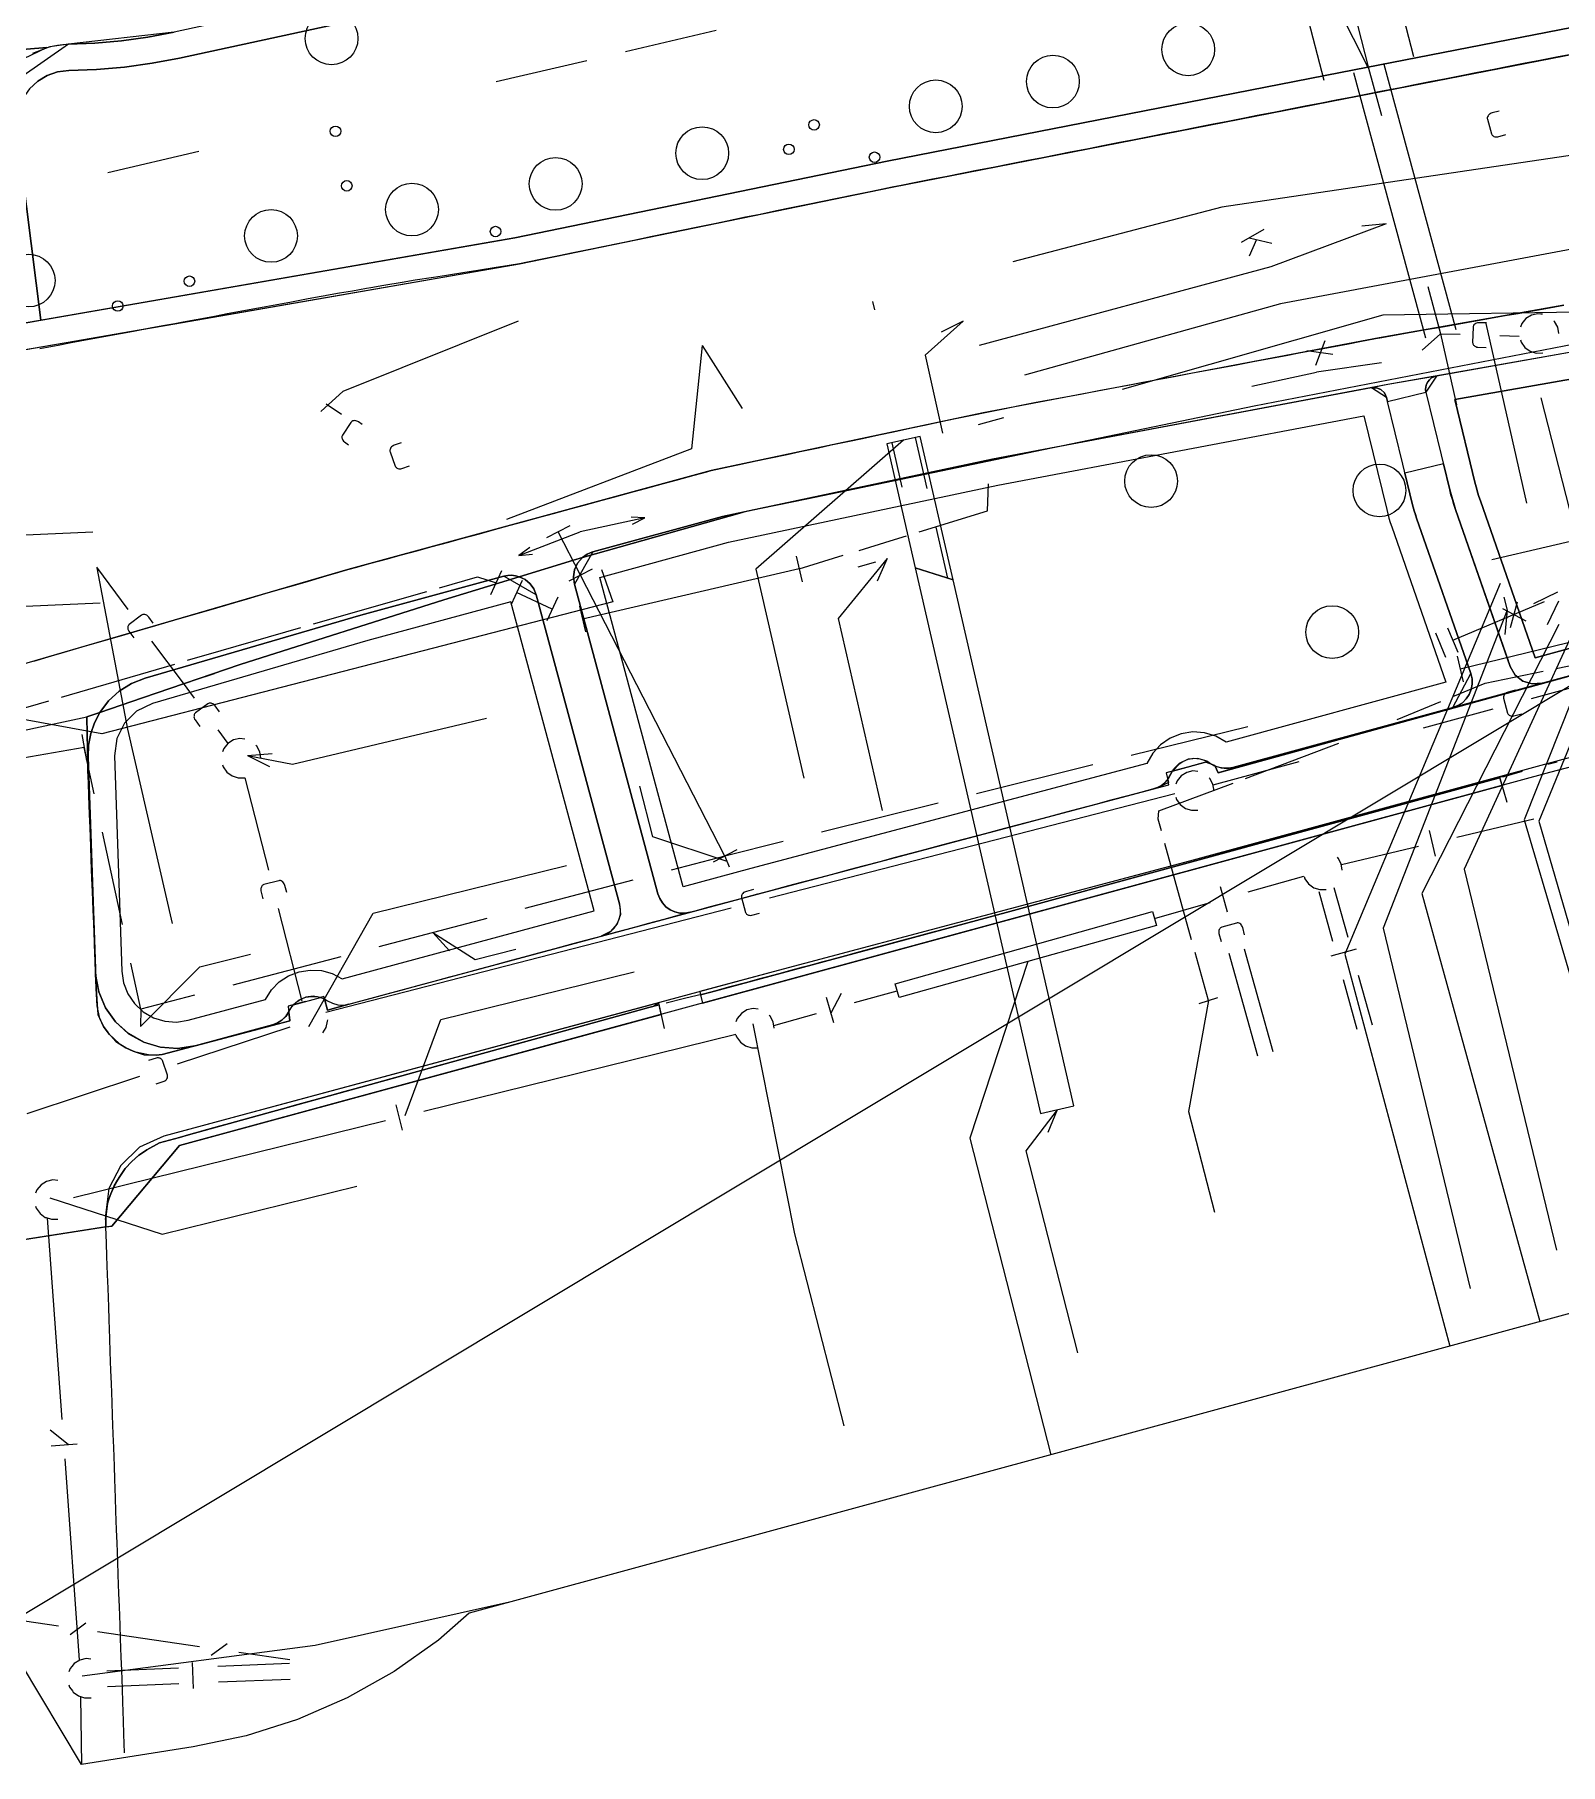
# Model space of a CAD drawing. Header units: metres. Extents: x 16996 to 17837, y 14166 to 14459.
# Drawn here: x 17025.9 to 17083.7, y 14166.3 to 14231.9 of the extents above; entities that cross this region are included whole.
import ezdxf

# ---------------------------------------------------------------- set-up
doc = ezdxf.new("R2010")
doc.units = ezdxf.units.M
for name, color, linetype in [('BOUNDARY', 7, 'Continuous'), ('BUILDING', 7, 'Continuous'), ('CURB', 7, 'Continuous'), ('ELECTR_CABLE', 7, 'Continuous'), ('ELECTR_CABLE_COMM', 7, 'Continuous'), ('GAS', 7, 'Continuous'), ('GRASS', 7, 'Continuous'), ('HEAT', 7, 'Continuous'), ('OVERHEAD_POWER_LINE', 7, 'Continuous'), ('ROAD', 7, 'Continuous'), ('SEWER', 7, 'Continuous'), ('SIDEWALK_PATH', 7, 'Continuous'), ('TREE', 3, 'Continuous'), ('WATER_PIPELINE', 7, 'Continuous')]:
    doc.layers.add(name, color=color, linetype=linetype)

# ---------------------------------------------------------------- blocks, each defined once
blk = doc.blocks.new('СПИРЕЯ_БУМАЛЬДА')
blk.add_circle((0, 0), 0.2)
blk = doc.blocks.new('СПИРЕЯ_ALBA')
blk.add_circle((0, 0), 0.2)
blk = doc.blocks.new('ЧУБУШНИК_ВЕНЕЧНЫЙ')
blk.add_circle((0, 0), 0.2)
blk = doc.blocks.new('ВЕЙНИК_КАРЛ_ФЕСТЕР')
blk.add_circle((0, 0), 0.2)
blk = doc.blocks.new('БРУННЕРА_МИСТЕР_МОРС')
blk.add_circle((0, 0), 0.2)
blk = doc.blocks.new('ХОСТА_BARBARA_ANN')
blk.add_circle((0, 0), 0.2)

msp = doc.modelspace()

# ---------------------------------------------------------------- linework, layer by layer
at = {"layer": 'BOUNDARY'}
msp.add_lwpolyline([(17086.324, 14204.689), (17083.326, 14203.909), (17081.136, 14203.311), (17031.358, 14189.757), (17028.798, 14186.705), (17022.402, 14185.707), (17019.92, 14204.018), (17015.895, 14230.746), (17015.969, 14235.048), (17018.642, 14235.703), (17022.27, 14237.547), (17025.714, 14237.547), (17035.068, 14242.944), (17034.741, 14254.456), (17039.442, 14254.604), (17076.395, 14256.033), (17076.099, 14262.906), (17079.399, 14263.049), (17088.794, 14263.416)], dxfattribs=at)
at = {"layer": 'BUILDING'}
msp.add_lwpolyline([(17096.633, 14186.742), (17091.486, 14185.367), (17091.358, 14185.333), (17088.478, 14184.584), (17086.404, 14184.018), (17042.348, 14172.022), (17041.181, 14171), (17039.508, 14169.814), (17037.722, 14168.807), (17035.843, 14167.987), (17033.889, 14167.364), (17031.882, 14166.945), (17027.65, 14166.284), (17024.552, 14171.442), (17104.968, 14219.742), (17117.324, 14199.169)], close=True, dxfattribs=at)
at = {"layer": 'CURB'}
for points in [[(17112.494, 14249.613), (17031.154, 14231.985), (17027.147, 14231.532), (17024.377, 14229.597)], [(17084.071, 14231.136), (17083.58, 14231.04), (17082.887, 14230.905), (17082.397, 14230.809), (17081.704, 14230.673), (17081.213, 14230.578), (17080.521, 14230.442), (17080.03, 14230.347), (17079.338, 14230.211), (17078.847, 14230.116), (17078.154, 14229.98), (17077.664, 14229.884), (17076.971, 14229.749), (17076.48, 14229.653), (17075.788, 14229.518), (17075.297, 14229.422), (17074.605, 14229.287), (17074.114, 14229.191), (17073.422, 14229.055), (17072.931, 14228.959), (17072.238, 14228.824), (17071.748, 14228.728), (17071.055, 14228.592), (17070.565, 14228.496), (17069.872, 14228.36), (17069.381, 14228.264), (17068.689, 14228.129), (17068.198, 14228.033), (17067.506, 14227.897), (17067.015, 14227.801), (17066.323, 14227.666), (17065.832, 14227.57), (17065.139, 14227.434), (17064.649, 14227.338), (17064.03, 14227.217), (17063.956, 14227.203), (17063.466, 14227.107), (17062.773, 14226.971), (17062.282, 14226.875), (17061.59, 14226.739), (17061.099, 14226.643), (17060.407, 14226.508), (17059.916, 14226.412), (17059.224, 14226.276), (17058.733, 14226.18), (17058.392, 14226.114), (17058.041, 14226.041), (17057.551, 14225.94), (17056.86, 14225.798), (17056.371, 14225.697), (17055.68, 14225.554), (17055.19, 14225.453), (17054.499, 14225.311), (17054.009, 14225.21), (17053.318, 14225.067), (17052.828, 14224.967), (17052.137, 14224.824), (17051.648, 14224.723), (17050.956, 14224.581), (17050.467, 14224.48), (17049.776, 14224.337), (17049.286, 14224.236), (17048.888, 14224.154), (17048.595, 14224.094), (17048.105, 14223.993), (17047.414, 14223.85), (17046.924, 14223.749), (17046.233, 14223.607), (17045.744, 14223.506), (17045.053, 14223.363), (17044.563, 14223.262), (17044.26, 14223.2), (17043.868, 14223.139), (17043.374, 14223.061), (17042.677, 14222.952), (17042.183, 14222.875), (17041.486, 14222.766), (17040.992, 14222.688), (17040.295, 14222.579), (17039.802, 14222.498), (17039.107, 14222.377), (17038.614, 14222.291), (17038.452, 14222.263), (17037.919, 14222.17), (17037.426, 14222.084), (17036.934, 14221.998), (17036.887, 14221.989), (17036.732, 14221.961), (17036.24, 14221.869), (17035.546, 14221.741), (17035.055, 14221.65), (17034.361, 14221.521), (17033.869, 14221.43), (17033.175, 14221.301), (17032.684, 14221.21), (17031.99, 14221.081), (17031.498, 14220.99), (17031.188, 14220.932), (17030.805, 14220.861), (17030.313, 14220.77), (17029.619, 14220.641), (17029.128, 14220.55), (17028.434, 14220.421), (17027.942, 14220.33), (17027.249, 14220.201), (17026.757, 14220.11), (17026.063, 14219.982)], [(17025.833, 14208.136), (17026.511, 14208.333), (17026.991, 14208.473), (17027.668, 14208.67), (17028.148, 14208.81), (17028.826, 14209.007), (17029.306, 14209.147), (17029.984, 14209.344), (17030.464, 14209.484), (17031.141, 14209.682), (17031.621, 14209.821), (17032.299, 14210.019), (17032.779, 14210.159), (17033.456, 14210.356), (17033.936, 14210.496), (17034.614, 14210.693), (17035.094, 14210.833), (17035.771, 14211.03), (17036.251, 14211.17), (17036.929, 14211.367), (17037.409, 14211.507), (17037.749, 14211.606), (17038.088, 14211.699), (17038.57, 14211.83), (17039.251, 14212.016), (17039.734, 14212.147), (17040.414, 14212.333), (17040.897, 14212.464), (17041.578, 14212.65), (17042.06, 14212.782), (17042.741, 14212.967), (17043.223, 14213.099), (17043.904, 14213.285), (17044.386, 14213.416), (17045.067, 14213.602), (17045.55, 14213.733), (17046.23, 14213.919), (17046.713, 14214.05), (17047.394, 14214.236), (17047.876, 14214.368), (17048.557, 14214.553), (17049.039, 14214.685), (17049.72, 14214.87), (17050.202, 14215.002), (17050.883, 14215.188), (17051.365, 14215.319), (17051.527, 14215.363), (17052.053, 14215.475), (17052.543, 14215.579), (17053.233, 14215.726), (17053.722, 14215.83), (17054.412, 14215.976), (17054.901, 14216.08), (17055.591, 14216.227), (17056.08, 14216.331), (17056.771, 14216.478), (17057.26, 14216.582), (17057.95, 14216.728), (17058.439, 14216.832), (17059.129, 14216.979), (17059.618, 14217.083), (17060.309, 14217.23), (17060.798, 14217.333), (17061.488, 14217.48), (17061.977, 14217.582), (17062.67, 14217.718), (17063.161, 14217.814), (17063.853, 14217.95), (17064.344, 14218.043), (17065.038, 14218.173), (17065.529, 14218.265), (17066.223, 14218.395), (17066.714, 14218.488), (17067.408, 14218.618), (17067.899, 14218.71), (17068.593, 14218.84), (17069.084, 14218.932), (17069.778, 14219.063), (17070.269, 14219.155), (17070.963, 14219.285), (17071.454, 14219.377), (17072.148, 14219.507), (17072.639, 14219.6), (17073.333, 14219.73), (17073.824, 14219.822), (17074.518, 14219.952), (17075.009, 14220.044), (17075.703, 14220.174), (17076.194, 14220.267), (17076.862, 14220.392), (17076.888, 14220.397), (17077.38, 14220.484), (17078.075, 14220.607), (17078.567, 14220.694), (17079.262, 14220.817), (17079.754, 14220.904), (17080.449, 14221.027), (17080.942, 14221.114), (17081.636, 14221.237), (17082.129, 14221.324), (17082.824, 14221.447), (17083.316, 14221.534), (17083.867, 14221.632)], [(17084.218, 14219.866), (17079.033, 14218.948), (17078.635, 14218.338)], [(17077.177, 14217.984), (17077.141, 14218.13), (17076.563, 14218.504), (17062.196, 14215.79), (17051.951, 14213.613), (17047.04, 14212.274), (17046.337, 14211.049)], [(17079.296, 14215.617), (17079.534, 14214.634), (17079.754, 14213.89), (17081.75, 14208.16)], [(17080.333, 14207.666), (17078.281, 14213.557), (17078.117, 14214.115), (17077.838, 14215.263)], [(17044.891, 14210.649), (17043.663, 14211.353)], [(17046.337, 14211.049), (17049.504, 14199.311)], [(17048.055, 14198.921), (17044.891, 14210.649)], [(17083.956, 14207.536), (17083.276, 14207.349), (17083.037, 14207.295), (17087.183, 14208.425)], [(17032.351, 14207.555), (17032.687, 14207.669)], [(17082.794, 14207.216), (17082.114, 14207.029), (17081.632, 14206.896), (17080.951, 14206.709), (17080.469, 14206.576), (17079.789, 14206.388), (17079.652, 14206.373), (17080.333, 14207.666)], [(17036.139, 14195.222), (17035.48, 14195.04), (17035.483, 14195.015), (17035.54, 14194.518), (17035.543, 14194.488), (17034.885, 14194.314), (17034.402, 14194.187), (17034.303, 14194.161), (17033.716, 14194.005), (17033.232, 14193.877), (17032.546, 14193.696), (17032.062, 14193.568), (17031.376, 14193.387), (17030.892, 14193.259), (17030.699, 14193.208), (17030.475, 14193.188), (17030.19, 14193.197), (17029.702, 14193.303), (17029.599, 14193.335), (17029.329, 14193.46), (17029.078, 14193.621), (17029.073, 14193.625), (17028.711, 14193.968), (17028.652, 14194.034), (17028.484, 14194.28), (17028.351, 14194.546), (17028.342, 14194.571), (17028.24, 14195.056), (17028.199, 14195.714), (17028.197, 14195.765), (17028.179, 14196.264), (17028.158, 14196.825), (17028.153, 14196.974), (17028.134, 14197.473), (17028.107, 14198.183), (17028.089, 14198.683), (17028.062, 14199.392), (17028.043, 14199.892), (17028.017, 14200.602), (17027.998, 14201.101), (17027.971, 14201.811), (17027.953, 14202.311), (17027.926, 14203.02), (17027.908, 14203.52), (17027.89, 14203.989), (17027.884, 14204.23), (17027.873, 14204.729), (17027.857, 14205.439), (17027.846, 14205.939), (17027.844, 14206.018), (17028.441, 14206.224), (17028.914, 14206.386), (17029.585, 14206.618), (17030.058, 14206.78), (17030.731, 14207.007), (17031.204, 14207.168), (17031.877, 14207.395)], [(17079.307, 14206.256), (17078.627, 14206.068)], [(17076.98, 14205.615), (17076.295, 14205.426), (17075.813, 14205.293), (17075.129, 14205.105), (17074.647, 14204.972), (17073.962, 14204.783), (17073.48, 14204.65), (17072.795, 14204.462), (17072.313, 14204.329), (17071.629, 14204.14), (17071.147, 14204.008), (17070.751, 14203.899), (17070.633, 14204.174), (17070.276, 14204.302), (17069.59, 14204.117), (17069.108, 14203.986), (17068.788, 14203.899), (17068.868, 14203.529), (17068.494, 14203.334), (17067.807, 14203.152), (17067.324, 14203.024), (17066.638, 14202.841), (17066.155, 14202.713), (17065.468, 14202.531), (17064.985, 14202.402), (17064.299, 14202.22), (17063.816, 14202.092), (17063.129, 14201.909), (17062.646, 14201.781), (17061.96, 14201.599), (17061.476, 14201.47), (17060.79, 14201.288), (17060.307, 14201.159), (17059.621, 14200.977), (17059.137, 14200.849), (17058.451, 14200.666), (17057.968, 14200.538), (17057.281, 14200.356), (17056.798, 14200.227), (17056.112, 14200.045), (17055.629, 14199.917), (17054.942, 14199.734), (17054.459, 14199.606), (17053.773, 14199.424), (17053.29, 14199.295), (17053.289, 14199.295), (17052.604, 14199.11), (17052.121, 14198.98), (17051.436, 14198.795), (17050.953, 14198.665), (17050.267, 14198.48), (17049.785, 14198.35), (17049.099, 14198.165), (17048.616, 14198.035), (17047.931, 14197.85), (17047.448, 14197.719), (17046.762, 14197.534), (17046.28, 14197.404), (17045.594, 14197.219), (17045.111, 14197.089), (17044.426, 14196.904), (17043.943, 14196.774), (17043.257, 14196.589), (17042.775, 14196.458), (17042.089, 14196.274), (17041.606, 14196.143), (17040.921, 14195.958), (17040.438, 14195.828), (17039.752, 14195.643), (17039.27, 14195.513), (17038.584, 14195.328), (17038.101, 14195.198), (17037.416, 14195.013)], [(17077.804, 14205.842), (17077.462, 14205.747)], [(17078.145, 14205.935), (17077.804, 14205.842)], [(17083.61, 14204.303), (17083.255, 14204.214)], [(17081.109, 14203.615), (17081.056, 14203.6), (17080.415, 14203.426), (17079.933, 14203.294), (17079.239, 14203.105), (17078.757, 14202.973), (17078.063, 14202.784), (17077.581, 14202.652), (17076.887, 14202.463), (17076.405, 14202.331), (17075.711, 14202.142), (17075.229, 14202.01), (17074.535, 14201.821), (17074.053, 14201.689), (17073.359, 14201.5), (17072.877, 14201.368), (17072.183, 14201.179), (17071.701, 14201.047), (17071.007, 14200.858), (17070.525, 14200.727), (17069.831, 14200.537), (17069.349, 14200.406), (17068.655, 14200.216), (17068.173, 14200.085), (17067.479, 14199.895), (17066.997, 14199.764), (17066.303, 14199.575), (17065.821, 14199.443), (17065.127, 14199.254), (17064.644, 14199.122), (17063.951, 14198.933), (17063.468, 14198.801), (17062.775, 14198.612), (17062.292, 14198.482), (17061.598, 14198.295), (17061.115, 14198.165), (17060.421, 14197.978), (17059.938, 14197.848), (17059.243, 14197.661), (17058.761, 14197.531), (17058.066, 14197.344), (17057.584, 14197.214), (17056.889, 14197.027), (17056.406, 14196.897), (17055.712, 14196.71), (17055.229, 14196.58), (17055.004, 14196.52), (17054.535, 14196.394), (17054.052, 14196.264), (17053.358, 14196.077), (17052.875, 14195.947), (17052.181, 14195.76), (17051.698, 14195.63), (17051.512, 14195.58), (17051.318, 14195.531), (17051.001, 14195.452), (17050.516, 14195.331), (17049.819, 14195.157)], [(17082.283, 14203.943), (17081.59, 14203.75), (17081.428, 14203.747), (17081.701, 14202.785)], [(17049.756, 14194.2), (17049.535, 14195.176), (17049.333, 14195.036), (17049.166, 14194.994), (17048.804, 14194.894), (17048.639, 14194.848), (17048.157, 14194.715), (17047.464, 14194.523), (17046.982, 14194.39), (17046.289, 14194.198), (17045.808, 14194.065), (17045.115, 14193.873), (17044.633, 14193.74), (17043.94, 14193.548), (17043.458, 14193.415), (17042.765, 14193.223), (17042.283, 14193.09), (17041.59, 14192.898), (17041.108, 14192.765), (17040.415, 14192.573), (17039.933, 14192.44), (17039.24, 14192.248), (17038.758, 14192.115), (17038.065, 14191.923), (17037.583, 14191.79), (17036.89, 14191.598), (17036.408, 14191.465), (17035.715, 14191.273), (17035.233, 14191.14), (17034.741, 14191.004), (17034.54, 14190.949), (17034.058, 14190.815), (17033.365, 14190.624), (17032.883, 14190.49), (17032.19, 14190.299)], [(17031.709, 14190.165), (17031.362, 14190.069)], [(17029.751, 14189.326), (17029.823, 14189.388), (17030.035, 14189.537)], [(17029.28, 14166.729), (17029.255, 14167.437), (17029.237, 14167.937), (17029.212, 14168.645), (17029.194, 14169.145), (17029.169, 14169.854), (17029.151, 14170.353), (17029.125, 14171.062), (17029.108, 14171.561), (17029.082, 14172.27), (17029.064, 14172.77), (17029.039, 14173.478), (17029.021, 14173.978), (17028.996, 14174.686), (17028.978, 14175.186), (17028.953, 14175.894), (17028.935, 14176.394), (17028.91, 14177.103), (17028.892, 14177.602), (17028.867, 14178.311), (17028.849, 14178.811), (17028.823, 14179.519), (17028.806, 14180.019), (17028.78, 14180.727), (17028.762, 14181.227), (17028.737, 14181.935), (17028.719, 14182.435), (17028.694, 14183.144), (17028.676, 14183.643), (17028.651, 14184.352), (17028.633, 14184.851), (17028.608, 14185.56), (17028.59, 14186.06), (17028.568, 14186.67), (17028.567, 14186.768), (17028.598, 14187.267), (17028.633, 14187.54), (17028.637, 14187.554), (17028.673, 14187.686), (17028.731, 14187.859), (17028.769, 14187.951), (17028.984, 14188.401), (17029.014, 14188.451), (17029.093, 14188.59), (17029.306, 14188.882), (17029.393, 14188.978)]]:
    msp.add_lwpolyline(points, dxfattribs=at)
at = {"layer": 'ELECTR_CABLE'}
for points in [[(17061.081, 14221.03), (17059.64, 14219.737), (17060.305, 14216.776)], [(17061.081, 14221.03), (17060.244, 14220.615)], [(17062.618, 14217.359), (17061.654, 14217.091)], [(17059.41, 14213.032), (17062.012, 14213.831), (17062.049, 14214.854)], [(17046.171, 14213.271), (17045.281, 14212.813)], [(17046.572, 14211.397), (17045.726, 14213.042)], [(17057.142, 14212.335), (17058.318, 14212.696), (17058.933, 14212.885)], [(17054.746, 14212.12), (17054.972, 14211.146)], [(17054.859, 14211.633), (17056.532, 14212.147)], [(17047.364, 14211.613), (17047.795, 14210.383), (17028.416, 14205.378), (17022.384, 14206.471)], [(17043.579, 14211.553), (17043.159, 14210.645)], [(17047.016, 14211.626), (17046.127, 14211.168)], [(17052.05, 14200.74), (17046.572, 14211.397)], [(17054.859, 14211.633), (17046.645, 14209.726)], [(17036.444, 14209.544), (17040.745, 14210.78)], [(17041.226, 14210.918), (17042.659, 14211.33), (17043.369, 14211.099)], [(17044.359, 14211.191), (17043.938, 14210.283)], [(17045.5, 14210.11), (17044.149, 14210.737)], [(17045.71, 14210.564), (17045.29, 14209.656)], [(17046.532, 14210.213), (17046.758, 14209.239)], [(17090.05, 14210.29), (17079.93, 14207.83)], [(17031.664, 14208.164), (17032.947, 14208.539), (17035.963, 14209.406)], [(17079.812, 14208.316), (17080.048, 14207.344)], [(17083.576, 14207.856), (17086.332, 14208.426), (17087.075, 14208.591)], [(17026.887, 14206.77), (17031.184, 14208.024)], [(17079.657, 14206.795), (17080.882, 14207.299), (17083.086, 14207.755)], [(17024.259, 14206.003), (17026.407, 14206.63)], [(17077.542, 14205.924), (17079.195, 14206.605)], [(17071.876, 14205.646), (17067.46, 14204.553)], [(17027.745, 14204.852), (17022.21, 14203.9)], [(17027.66, 14205.345), (17027.829, 14204.36)], [(17028.122, 14203.105), (17027.745, 14204.852)], [(17071.789, 14203.686), (17075.329, 14205.018)], [(17066.004, 14204.193), (17061.587, 14203.1)], [(17068.599, 14201.693), (17068.474, 14202.142), (17068.508, 14202.451), (17071.321, 14203.51)], [(17052.133, 14200.528), (17049.309, 14201.468), (17048.818, 14203.391)], [(17060.131, 14202.74), (17055.714, 14201.647)], [(17029.195, 14198.144), (17028.439, 14201.639)], [(17052.495, 14200.969), (17051.605, 14200.511)], [(17054.258, 14201.286), (17052.05, 14200.74)], [(17069.744, 14197.567), (17068.732, 14201.211)], [(17052.05, 14200.74), (17050.005, 14200.204)], [(17052.05, 14200.74), (17052.208, 14200.334)], [(17048.555, 14199.824), (17044.465, 14198.751)], [(17043.015, 14198.371), (17038.925, 14197.299)], [(17040.97, 14197.835), (17042.572, 14196.821), (17044.12, 14197.202)], [(17040.97, 14197.835), (17041.597, 14197.142)], [(17029.887, 14194.279), (17032.131, 14196.538), (17034.058, 14197.013)], [(17037.475, 14196.919), (17033.385, 14195.846)], [(17070.384, 14195.263), (17069.878, 14197.085)], [(17029.89, 14194.93), (17029.512, 14196.678)], [(17031.935, 14195.466), (17029.89, 14194.93)], [(17070.384, 14195.263), (17069.633, 14191.045), (17070.609, 14187.232)], [(17070.028, 14195.146), (17070.74, 14195.38)], [(17029.89, 14194.93), (17029.887, 14194.279)]]:
    msp.add_lwpolyline(points, dxfattribs=at)
at = {"layer": 'ELECTR_CABLE_COMM'}
for points in [[(17022.895, 14172.105), (17026.767, 14171.541)], [(17027.209, 14171.209), (17027.81, 14171.657)], [(17028.251, 14171.324), (17032.124, 14170.76)], [(17032.565, 14170.428), (17033.166, 14170.876)], [(17033.608, 14170.543), (17035.544, 14170.261)]]:
    msp.add_lwpolyline(points, dxfattribs=at)
at = {"layer": 'GAS'}
for points in [[(17084.617, 14227.391), (17070.893, 14225.354), (17062.962, 14223.281)], [(17084.374, 14223.796), (17073.114, 14221.681), (17063.404, 14218.986)], [(17085.23, 14221.38), (17076.997, 14221.252), (17067.113, 14218.437)], [(17086.387, 14212.252), (17082.353, 14202.115), (17087.593, 14184.37)], [(17082.73, 14210.325), (17083.63, 14210.761)], [(17079.658, 14208.924), (17083.125, 14210.397)], [(17081.538, 14210.129), (17082.421, 14209.658)], [(17082.09, 14210.365), (17081.823, 14209.402)], [(17083.658, 14210.412), (17083.231, 14209.508)], [(17083.672, 14209.526), (17078.478, 14199.314), (17082.959, 14183.079)], [(17079.854, 14208.464), (17079.463, 14209.384)], [(17086.154, 14209.962), (17082.92, 14202.058), (17085.142, 14194.41)], [(17079.394, 14208.268), (17079.003, 14209.189)]]:
    msp.add_lwpolyline(points, dxfattribs=at)
at = {"layer": 'GRASS'}
for points in [[(17112.309, 14248.55), (17031.366, 14231.007), (17030.324, 14230.809), (17029.274, 14230.663), (17028.218, 14230.571), (17027.159, 14230.532), (17026.739, 14230.483), (17026.343, 14230.348), (17025.984, 14230.134), (17025.674, 14229.847), (17025.431, 14229.501), (17025.268, 14229.116), (17025.189, 14228.705), (17025.197, 14228.282), (17026.106, 14221.065), (17044.074, 14224.183), (17058.195, 14227.094), (17075.393, 14230.46), (17096.871, 14234.654)], [(17025.674, 14229.847), (17025.984, 14230.134), (17026.343, 14230.348), (17026.739, 14230.483), (17027.159, 14230.532), (17028.218, 14230.571), (17029.274, 14230.663), (17030.324, 14230.809), (17031.366, 14231.007), (17112.309, 14248.55)], [(17096.871, 14234.654), (17075.393, 14230.46), (17058.195, 14227.094), (17044.074, 14224.183), (17025.119, 14220.894), (17025.244, 14219.901), (17044.26, 14223.2), (17058.392, 14226.114), (17075.584, 14229.478), (17097.067, 14233.673)], [(17031.154, 14231.985), (17030.162, 14231.796), (17029.162, 14231.657), (17028.156, 14231.569), (17027.147, 14231.532), (17026.443, 14231.438), (17025.788, 14231.187)], [(17025.119, 14220.894), (17026.106, 14221.064), (17025.197, 14228.282)], [(17084.218, 14219.866), (17079.033, 14218.948), (17078.935, 14218.92), (17078.845, 14218.873), (17078.766, 14218.809), (17078.702, 14218.729), (17078.655, 14218.638), (17078.628, 14218.541), (17078.621, 14218.439), (17078.635, 14218.338), (17079.213, 14215.957), (17079.534, 14214.634), (17079.582, 14214.446), (17079.635, 14214.259), (17079.692, 14214.074), (17079.754, 14213.89), (17081.829, 14207.931), (17082.02, 14207.602), (17082.309, 14207.375), (17082.661, 14207.266), (17083.039, 14207.296), (17087.183, 14208.425)]]:
    msp.add_lwpolyline(points, dxfattribs=at)
for points in [[(17080.506, 14214.87), (17079.732, 14218.056), (17084.412, 14218.885), (17093.065, 14220.787), (17111.855, 14224.38), (17112.249, 14224.416), (17112.639, 14224.374), (17113.013, 14224.257), (17113.36, 14224.067), (17114.23, 14223.471), (17114.499, 14223.251), (17114.723, 14222.991), (17114.9, 14222.695), (17115.024, 14222.371), (17116.303, 14217.907), (17116.432, 14217.33), (17104.065, 14213.999), (17086.921, 14209.39), (17082.774, 14208.26), (17080.698, 14214.219), (17080.644, 14214.38), (17080.594, 14214.542), (17080.548, 14214.705)], [(17116.432, 14217.33), (17116.303, 14217.907), (17115.024, 14222.371), (17114.9, 14222.695), (17114.723, 14222.991), (17114.499, 14223.251), (17114.23, 14223.471), (17113.36, 14224.067), (17113.013, 14224.257), (17112.639, 14224.374), (17112.249, 14224.416), (17111.855, 14224.38), (17104.619, 14222.997), (17093.065, 14220.787), (17084.412, 14218.885), (17079.732, 14218.056), (17080.506, 14214.87), (17080.548, 14214.705), (17080.594, 14214.542), (17080.644, 14214.38), (17080.698, 14214.219), (17082.774, 14208.26), (17086.921, 14209.39), (17104.065, 14213.999)], [(17068.303, 14203.284), (17068.513, 14203.366), (17068.697, 14203.491), (17068.849, 14203.653), (17068.962, 14203.848), (17069.074, 14204.042), (17069.225, 14204.204), (17069.408, 14204.329), (17069.616, 14204.412), (17069.837, 14204.446), (17070.058, 14204.43), (17070.27, 14204.366), (17070.465, 14204.256), (17070.66, 14204.145), (17070.872, 14204.082), (17071.093, 14204.066), (17071.315, 14204.1), (17079.652, 14206.373), (17079.844, 14206.447), (17080.015, 14206.557), (17080.16, 14206.7), (17080.274, 14206.871), (17080.35, 14207.062), (17080.386, 14207.263), (17080.381, 14207.466), (17080.333, 14207.666), (17078.281, 14213.557), (17078.235, 14213.695), (17078.192, 14213.834), (17078.153, 14213.974), (17078.117, 14214.115), (17077.755, 14215.603), (17077.177, 14217.984), (17077.141, 14218.13), (17077.061, 14218.305), (17076.927, 14218.433), (17076.755, 14218.503), (17076.563, 14218.504), (17064.127, 14216.155), (17055.149, 14214.293), (17052.698, 14213.772), (17046.64, 14212.058), (17046.459, 14211.846), (17046.345, 14211.597), (17046.303, 14211.326), (17046.337, 14211.049), (17049.504, 14199.311), (17049.574, 14199.126), (17049.677, 14198.961), (17049.811, 14198.819), (17049.971, 14198.704), (17050.151, 14198.623), (17050.341, 14198.579), (17050.536, 14198.573), (17050.73, 14198.606), (17053.289, 14199.295)], [(17052.187, 14212.641), (17062.393, 14214.81), (17076.282, 14217.433), (17077.145, 14213.879), (17077.187, 14213.714), (17077.233, 14213.551), (17077.283, 14213.389), (17077.337, 14213.228), (17079.389, 14207.337), (17071.052, 14205.065), (17070.662, 14205.286), (17070.238, 14205.414), (17069.797, 14205.445), (17069.354, 14205.377), (17068.938, 14205.212), (17068.572, 14204.962), (17068.271, 14204.638), (17068.046, 14204.25), (17053.031, 14200.261), (17050.469, 14199.571), (17047.303, 14211.309)], [(17064.127, 14216.155), (17062.196, 14215.79), (17055.149, 14214.293)], [(17052.698, 14213.772), (17051.951, 14213.613), (17047.04, 14212.274), (17046.931, 14212.237), (17046.828, 14212.189), (17046.73, 14212.129), (17046.64, 14212.058)], [(17044.25, 14211.334), (17044.106, 14211.372), (17043.958, 14211.388), (17043.809, 14211.381), (17043.663, 14211.353), (17038.237, 14209.874), (17030.055, 14207.49), (17029.542, 14207.288), (17029.079, 14206.999), (17028.675, 14206.63), (17028.343, 14206.19), (17029.953, 14206.745), (17033.665, 14207.999), (17041.389, 14210.458)], [(17034.884, 14194.335), (17035.083, 14194.413), (17035.259, 14194.529), (17035.407, 14194.68), (17035.521, 14194.86), (17035.635, 14195.041), (17035.783, 14195.191), (17035.959, 14195.308), (17036.158, 14195.385), (17036.369, 14195.418), (17036.58, 14195.406), (17036.784, 14195.35), (17036.973, 14195.251), (17037.162, 14195.153), (17037.366, 14195.097), (17037.577, 14195.085), (17037.788, 14195.118), (17047.35, 14197.695), (17047.534, 14197.765), (17047.7, 14197.868), (17047.842, 14198.001), (17047.957, 14198.162), (17048.038, 14198.341), (17048.082, 14198.531), (17048.088, 14198.726), (17048.055, 14198.921), (17044.891, 14210.649), (17044.799, 14210.876), (17044.656, 14211.071), (17044.471, 14211.227), (17044.25, 14211.334), (17041.389, 14210.458), (17033.665, 14207.999), (17029.953, 14206.745), (17028.343, 14206.19), (17028.139, 14205.798), (17027.995, 14205.382), (17027.913, 14204.95), (17027.896, 14204.508), (17028.158, 14196.825), (17028.18, 14196.243), (17028.297, 14195.588), (17028.552, 14194.982), (17028.933, 14194.446), (17029.429, 14194.002), (17030.009, 14193.677), (17030.64, 14193.49), (17031.296, 14193.445), (17031.954, 14193.546)], [(17030.335, 14206.53), (17029.735, 14206.24), (17029.274, 14205.783), (17028.983, 14205.202), (17028.895, 14204.542), (17029.174, 14196.374), (17029.24, 14195.927), (17029.403, 14195.512), (17029.653, 14195.142), (17029.984, 14194.834), (17030.375, 14194.608), (17030.802, 14194.477), (17031.247, 14194.444), (17031.693, 14194.511), (17034.623, 14195.301), (17034.851, 14195.662), (17035.147, 14195.963), (17035.5, 14196.196), (17035.898, 14196.35), (17036.32, 14196.417), (17036.742, 14196.393), (17037.149, 14196.281), (17037.528, 14196.084), (17047.09, 14198.66), (17043.926, 14210.388), (17038.509, 14208.911)], [(17081.439, 14203.707), (17069.667, 14200.542), (17054.065, 14196.397), (17051.097, 14195.598), (17051.124, 14195.479), (17051.513, 14195.576), (17062.712, 14198.595), (17081.054, 14203.599)], [(17081.522, 14203.417), (17081.439, 14203.707), (17081.054, 14203.599), (17062.712, 14198.595), (17051.513, 14195.576), (17051.124, 14195.479), (17051.197, 14195.159), (17081.136, 14203.311)], [(17068.843, 14203.646), (17068.877, 14203.694), (17068.908, 14203.743), (17068.937, 14203.795), (17068.962, 14203.848), (17068.99, 14203.906), (17069.021, 14203.963), (17068.788, 14203.899)], [(17049.554, 14195.09), (17049.535, 14195.176), (17030.77, 14190.12), (17029.848, 14189.693), (17029.137, 14189.005), (17028.688, 14188.123), (17028.552, 14187.116), (17028.558, 14186.958), (17028.633, 14187.54), (17028.673, 14187.686), (17028.731, 14187.859), (17028.885, 14188.234), (17029.014, 14188.451), (17029.093, 14188.59), (17029.306, 14188.882), (17029.55, 14189.15), (17029.823, 14189.388), (17030.035, 14189.537), (17030.12, 14189.596), (17030.604, 14189.86), (17031.362, 14190.069), (17031.709, 14190.165), (17049.166, 14194.994)], [(17049.635, 14194.734), (17049.554, 14195.09), (17049.166, 14194.994), (17031.709, 14190.165), (17031.362, 14190.069), (17030.604, 14189.86), (17030.12, 14189.596), (17030.035, 14189.537), (17029.823, 14189.388), (17029.55, 14189.15), (17029.306, 14188.882), (17029.093, 14188.59), (17029.014, 14188.451), (17028.885, 14188.234), (17028.731, 14187.859), (17028.673, 14187.686), (17028.637, 14187.554), (17028.558, 14186.958), (17028.568, 14186.67), (17028.798, 14186.705), (17031.358, 14189.757)], [(17035.683, 14195.096), (17035.48, 14195.04), (17035.504, 14194.825), (17035.541, 14194.898), (17035.582, 14194.968), (17035.63, 14195.034)], [(17036.831, 14195.412), (17036.704, 14195.377), (17036.783, 14195.351), (17036.858, 14195.317)]]:
    msp.add_lwpolyline(points, close=True, dxfattribs=at)
at = {"layer": 'HEAT'}
for points in [[(17076.46, 14230.62), (17064.04, 14255.193), (17063.399, 14271.848)], [(17075.975, 14239.543), (17078.161, 14231.07)], [(17073.425, 14235.337), (17074.759, 14230.17)], [(17075.767, 14233.304), (17076.46, 14230.62)], [(17048.273, 14231.262), (17051.718, 14232.068)], [(17043.366, 14230.113), (17046.812, 14230.92)], [(17075.881, 14230.463), (17078.611, 14220.393)], [(17076.46, 14230.62), (17076.946, 14228.826)], [(17077.039, 14230.777), (17079.769, 14220.707)], [(17028.648, 14226.667), (17032.094, 14227.473)], [(17077.128, 14224.715), (17072.757, 14223.084), (17061.695, 14220.101)], [(17077.128, 14224.715), (17076.198, 14224.635)], [(17078.704, 14222.344), (17079.19, 14220.55)], [(17079.19, 14220.55), (17078.495, 14219.926)], [(17079.19, 14220.55), (17079.799, 14217.857)], [(17080.907, 14220.938), (17082.449, 14214.124)], [(17086.92, 14215.14), (17080.089, 14200.244), (17083.582, 14185.796)], [(17081.139, 14211.986), (17087.319, 14213.426)], [(17081.448, 14211.078), (17075.558, 14197.017), (17079.546, 14182.15)], [(17081.72, 14210.07), (17077.008, 14198.01), (17080.312, 14184.341)], [(17081.587, 14210.562), (17081.72, 14210.07)], [(17081.72, 14210.07), (17081.625, 14209.141)]]:
    msp.add_lwpolyline(points, dxfattribs=at)
at = {"layer": 'OVERHEAD_POWER_LINE'}
for points in [[(17076.952, 14219.447), (17074.478, 14219.09)], [(17072.035, 14218.56), (17074.478, 14219.09)], [(17049.006, 14213.567), (17046.563, 14213.037)], [(17048.547, 14213.33), (17049.006, 14213.567), (17048.488, 14213.592)], [(17044.231, 14212.135), (17046.563, 14213.037)], [(17044.648, 14212.44), (17044.231, 14212.135), (17044.747, 14212.191)]]:
    msp.add_lwpolyline(points, dxfattribs=at)
at = {"layer": 'ROAD'}
for points in [[(17024.93, 14219.847), (17031.188, 14220.932), (17044.26, 14223.2), (17044.261, 14223.2), (17058.393, 14226.114), (17075.585, 14229.479), (17097.067, 14233.674)], [(17083.868, 14221.632), (17076.863, 14220.392), (17076.862, 14220.392), (17061.842, 14217.556), (17061.842, 14217.555), (17051.527, 14215.363), (17037.749, 14211.606), (17019.576, 14206.313)]]:
    msp.add_lwpolyline(points, dxfattribs=at)
at = {"layer": 'SEWER'}
for points in [[(17081.407, 14228.999), (17081.14, 14228.925), (17081.103, 14228.912), (17081.076, 14228.898), (17081.039, 14228.876), (17081.009, 14228.848), (17080.988, 14228.821), (17080.972, 14228.785), (17080.96, 14228.749), (17080.961, 14228.72), (17080.964, 14228.693), (17081.121, 14228.129), (17081.132, 14228.106), (17081.144, 14228.088), (17081.164, 14228.067), (17081.185, 14228.054), (17081.213, 14228.038), (17081.243, 14228.025), (17081.278, 14228.02), (17081.326, 14228.017), (17081.363, 14228.023), (17081.661, 14228.106)], [(17072.487, 14224.506), (17071.629, 14224.011)], [(17072.205, 14224.124), (17071.929, 14223.492)], [(17071.935, 14224.188), (17072.787, 14223.986)], [(17083.06, 14221.29), (17082.987, 14221.297), (17082.872, 14221.308), (17082.634, 14221.253), (17082.427, 14221.125), (17082.271, 14220.936), (17082.221, 14220.803)], [(17036.724, 14217.607), (17037.565, 14218.368), (17044.219, 14221.043)], [(17079.19, 14220.55), (17078.49, 14219.932)], [(17079.19, 14220.55), (17079.933, 14220.529)], [(17080.936, 14220.961), (17080.658, 14220.969), (17080.619, 14220.968), (17080.589, 14220.962), (17080.547, 14220.952), (17080.51, 14220.934), (17080.482, 14220.915), (17080.456, 14220.886), (17080.434, 14220.854), (17080.427, 14220.827), (17080.421, 14220.799), (17080.405, 14220.215), (17080.408, 14220.189), (17080.415, 14220.168), (17080.428, 14220.143), (17080.443, 14220.124), (17080.466, 14220.1), (17080.49, 14220.079), (17080.522, 14220.064), (17080.567, 14220.047), (17080.604, 14220.041), (17080.914, 14220.032)], [(17083.67, 14220.56), (17083.63, 14220.801), (17083.515, 14221.016), (17083.483, 14221.046)], [(17051.184, 14220.106), (17050.781, 14216.188), (17043.764, 14213.506)], [(17051.184, 14220.106), (17052.699, 14217.718)], [(17075.103, 14219.759), (17074.114, 14219.906)], [(17074.801, 14220.277), (17074.44, 14219.344)], [(17081.433, 14220.486), (17082.176, 14220.464)], [(17082.221, 14220.316), (17082.246, 14220.23), (17082.388, 14220.031), (17082.586, 14219.889), (17082.819, 14219.817), (17083.061, 14219.824)], [(17087.642, 14203.095), (17086.515, 14204.392), (17083.004, 14218.118)], [(17036.926, 14217.893), (17037.508, 14217.504)], [(17038.293, 14217.112), (17038.154, 14217.205), (17038.12, 14217.225), (17038.092, 14217.236), (17038.051, 14217.249), (17038.01, 14217.254), (17037.976, 14217.253), (17037.938, 14217.242), (17037.903, 14217.227), (17037.882, 14217.208), (17037.863, 14217.187), (17037.538, 14216.701), (17037.527, 14216.678), (17037.522, 14216.657), (17037.519, 14216.628), (17037.522, 14216.604), (17037.529, 14216.572), (17037.538, 14216.541), (17037.557, 14216.511), (17037.586, 14216.473), (17037.614, 14216.448), (17037.777, 14216.34)], [(17039.763, 14216.414), (17039.503, 14216.319), (17039.467, 14216.303), (17039.441, 14216.287), (17039.406, 14216.262), (17039.378, 14216.232), (17039.359, 14216.203), (17039.346, 14216.166), (17039.337, 14216.129), (17039.341, 14216.101), (17039.346, 14216.073), (17039.547, 14215.524), (17039.56, 14215.502), (17039.573, 14215.485), (17039.595, 14215.466), (17039.616, 14215.454), (17039.646, 14215.441), (17039.677, 14215.43), (17039.712, 14215.428), (17039.76, 14215.429), (17039.796, 14215.437), (17040.087, 14215.544)], [(17000, 14211.786), (17028.069, 14213.037)], [(17058.202, 14212.028), (17056.346, 14209.751), (17058.017, 14202.464)], [(17058.202, 14212.028), (17057.827, 14211.172)], [(17028.21, 14211.692), (17029.405, 14210.092)], [(17028.222, 14211.677), (17029.389, 14205.55), (17031.079, 14198.179)], [(17057.099, 14211.713), (17057.772, 14211.905)], [(17000, 14209.084), (17028.351, 14210.347)], [(17030.367, 14209.576), (17030.201, 14209.798), (17030.176, 14209.828), (17030.152, 14209.848), (17030.118, 14209.874), (17030.082, 14209.892), (17030.049, 14209.902), (17030.01, 14209.904), (17029.972, 14209.902), (17029.945, 14209.891), (17029.921, 14209.878), (17029.452, 14209.528), (17029.435, 14209.509), (17029.422, 14209.491), (17029.41, 14209.465), (17029.405, 14209.441), (17029.4, 14209.409), (17029.399, 14209.376), (17029.407, 14209.342), (17029.422, 14209.296), (17029.44, 14209.264), (17029.626, 14209.016)], [(17030.303, 14208.891), (17031.499, 14207.291)], [(17082.637, 14206.717), (17085.279, 14207.434)], [(17031.499, 14207.291), (17031.918, 14206.73)], [(17082.023, 14207.029), (17081.755, 14206.956), (17081.718, 14206.944), (17081.691, 14206.929), (17081.655, 14206.907), (17081.624, 14206.88), (17081.603, 14206.853), (17081.586, 14206.818), (17081.575, 14206.781), (17081.575, 14206.753), (17081.578, 14206.725), (17081.731, 14206.16), (17081.742, 14206.137), (17081.754, 14206.119), (17081.774, 14206.098), (17081.794, 14206.085), (17081.822, 14206.069), (17081.852, 14206.055), (17081.887, 14206.051), (17081.935, 14206.047), (17081.972, 14206.052), (17082.271, 14206.133)], [(17032.879, 14206.213), (17032.713, 14206.436), (17032.688, 14206.466), (17032.665, 14206.485), (17032.631, 14206.512), (17032.594, 14206.53), (17032.561, 14206.54), (17032.522, 14206.542), (17032.484, 14206.539), (17032.458, 14206.529), (17032.433, 14206.516), (17031.964, 14206.166), (17031.947, 14206.147), (17031.934, 14206.129), (17031.922, 14206.103), (17031.917, 14206.079), (17031.913, 14206.047), (17031.911, 14206.014), (17031.92, 14205.98), (17031.934, 14205.934), (17031.952, 14205.902), (17032.138, 14205.654)], [(17078.547, 14205.608), (17081.189, 14206.325)], [(17032.816, 14205.528), (17033.201, 14205.013)], [(17033.94, 14204.55), (17035.644, 14204.229), (17043.003, 14205.967)], [(17033.834, 14205.178), (17033.646, 14205.197), (17033.408, 14205.142), (17033.201, 14205.013), (17033.045, 14204.825), (17032.995, 14204.691)], [(17034.444, 14204.448), (17034.404, 14204.689), (17034.289, 14204.904), (17034.257, 14204.934)], [(17032.994, 14204.204), (17033.02, 14204.119), (17033.162, 14203.92), (17033.36, 14203.777), (17033.593, 14203.705), (17033.835, 14203.712)], [(17033.94, 14204.55), (17034.871, 14204.629)], [(17033.94, 14204.55), (17034.778, 14204.138)], [(17070.56, 14203.442), (17073.83, 14204.329)], [(17033.837, 14203.712), (17034.735, 14200.199)], [(17069.987, 14203.949), (17069.799, 14203.967), (17069.561, 14203.912), (17069.354, 14203.784), (17069.199, 14203.596), (17069.148, 14203.462)], [(17070.597, 14203.219), (17070.558, 14203.46), (17070.443, 14203.675), (17070.411, 14203.705)], [(17053.738, 14199.149), (17069.108, 14203.106)], [(17069.148, 14202.975), (17069.174, 14202.889), (17069.315, 14202.691), (17069.513, 14202.548), (17069.746, 14202.476), (17069.988, 14202.483)], [(17078.751, 14201.703), (17078.979, 14200.739)], [(17079.808, 14201.455), (17082.728, 14202.145)], [(17075.427, 14200.42), (17078.348, 14201.11)], [(17036.27, 14194.27), (17038.703, 14198.57), (17046.045, 14200.381)], [(17075.462, 14200.208), (17075.423, 14200.449), (17075.308, 14200.665), (17075.276, 14200.694)], [(17035.427, 14199.355), (17035.358, 14199.624), (17035.346, 14199.661), (17035.332, 14199.688), (17035.311, 14199.725), (17035.284, 14199.756), (17035.257, 14199.778), (17035.222, 14199.795), (17035.186, 14199.807), (17035.157, 14199.807), (17035.13, 14199.804), (17034.563, 14199.66), (17034.54, 14199.649), (17034.521, 14199.637), (17034.5, 14199.617), (17034.486, 14199.597), (17034.47, 14199.569), (17034.456, 14199.54), (17034.451, 14199.505), (17034.447, 14199.457), (17034.451, 14199.42), (17034.528, 14199.12)], [(17070.829, 14199.582), (17071.098, 14198.629)], [(17071.896, 14199.381), (17074.009, 14199.978)], [(17074.013, 14199.965), (17074.039, 14199.879), (17074.18, 14199.68), (17074.378, 14199.537), (17074.611, 14199.465), (17074.853, 14199.472)], [(17075.144, 14199.552), (17075.668, 14197.668)], [(17053.129, 14199.468), (17052.86, 14199.399), (17052.823, 14199.387), (17052.795, 14199.373), (17052.758, 14199.352), (17052.727, 14199.325), (17052.706, 14199.298), (17052.689, 14199.263), (17052.677, 14199.227), (17052.677, 14199.198), (17052.679, 14199.17), (17052.825, 14198.604), (17052.836, 14198.581), (17052.848, 14198.562), (17052.868, 14198.541), (17052.888, 14198.528), (17052.916, 14198.511), (17052.945, 14198.497), (17052.98, 14198.492), (17053.028, 14198.488), (17053.065, 14198.493), (17053.365, 14198.57)], [(17068.339, 14198.375), (17070.452, 14198.973)], [(17074.566, 14199.392), (17075.09, 14197.507)], [(17035.107, 14198.746), (17036.005, 14195.233)], [(17036.916, 14194.818), (17052.286, 14198.775)], [(17058.651, 14195.368), (17058.503, 14195.898), (17068.265, 14198.64), (17068.413, 14198.11), (17058.651, 14195.368)], [(17071.759, 14197.755), (17071.684, 14198.023), (17071.672, 14198.06), (17071.657, 14198.087), (17071.635, 14198.123), (17071.608, 14198.154), (17071.58, 14198.175), (17071.545, 14198.191), (17071.508, 14198.203), (17071.48, 14198.202), (17071.452, 14198.199), (17070.889, 14198.042), (17070.866, 14198.031), (17070.848, 14198.019), (17070.827, 14197.999), (17070.814, 14197.978), (17070.798, 14197.95), (17070.784, 14197.92), (17070.78, 14197.886), (17070.777, 14197.837), (17070.782, 14197.801), (17070.865, 14197.502)], [(17071.162, 14197.06), (17072.246, 14193.163)], [(17071.74, 14197.22), (17072.824, 14193.323)], [(17075.987, 14197.208), (17075.032, 14196.943)], [(17039.915, 14190.892), (17041.273, 14194.541), (17048.6, 14196.347)], [(17063.532, 14196.739), (17061.339, 14190.038), (17064.411, 14178.029)], [(17056.959, 14195.178), (17058.577, 14195.633)], [(17075.491, 14196.062), (17076.015, 14194.177)], [(17076.069, 14196.222), (17076.593, 14194.337)], [(17053.306, 14194.937), (17053.118, 14194.955), (17052.88, 14194.9), (17052.673, 14194.772), (17052.518, 14194.583), (17052.467, 14194.45)], [(17055.893, 14195.381), (17056.161, 14194.428)], [(17056.066, 14194.768), (17056.471, 14195.544)], [(17036.799, 14194.037), (17036.924, 14194.235), (17036.981, 14194.473), (17036.983, 14194.526)], [(17053.11, 14194.38), (17054.688, 14186.406), (17056.551, 14179.121)], [(17053.916, 14194.207), (17053.876, 14194.448), (17053.761, 14194.663), (17053.73, 14194.693)], [(17053.898, 14194.317), (17055.515, 14194.772)], [(17035.542, 14194.254), (17031.271, 14192.845)], [(17040.628, 14191.068), (17052.46, 14193.985)], [(17052.467, 14193.963), (17052.492, 14193.877), (17052.634, 14193.678), (17052.832, 14193.535), (17053.065, 14193.464), (17053.307, 14193.471)], [(17030.476, 14192.097), (17030.74, 14192.184), (17030.776, 14192.199), (17030.802, 14192.214), (17030.838, 14192.238), (17030.867, 14192.267), (17030.887, 14192.295), (17030.902, 14192.332), (17030.911, 14192.369), (17030.909, 14192.397), (17030.905, 14192.424), (17030.721, 14192.98), (17030.709, 14193.003), (17030.696, 14193.02), (17030.675, 14193.04), (17030.654, 14193.052), (17030.625, 14193.067), (17030.595, 14193.078), (17030.56, 14193.081), (17030.511, 14193.082), (17030.475, 14193.075), (17030.181, 14192.978)], [(17029.847, 14192.375), (17025.576, 14190.967)], [(17039.569, 14191.306), (17039.806, 14190.344)], [(17027.34, 14187.792), (17039.172, 14190.709)], [(17026.744, 14188.436), (17026.556, 14188.455), (17026.318, 14188.4), (17026.111, 14188.271), (17025.955, 14188.083), (17025.905, 14187.95)], [(17026.446, 14187.78), (17030.7, 14186.402), (17038.083, 14188.222)], [(17025.905, 14187.463), (17025.93, 14187.377), (17026.072, 14187.178), (17026.27, 14187.035), (17026.307, 14187.024), (17026.503, 14186.963), (17026.745, 14186.97)], [(17026.912, 14179.372), (17026.359, 14187.008)], [(17027.135, 14178.414), (17026.456, 14178.967)], [(17026.499, 14178.368), (17027.487, 14178.439)], [(17027.573, 14170.239), (17027.02, 14177.876)], [(17027.672, 14169.642), (17036.502, 14170.808), (17043.882, 14172.457)], [(17028.005, 14170.28), (17027.817, 14170.298), (17027.58, 14170.243), (17027.372, 14170.115), (17027.276, 14169.998), (17027.217, 14169.926), (17027.166, 14169.793)], [(17031.838, 14170.154), (17031.879, 14169.164)], [(17032.816, 14170.01), (17035.53, 14170.122)], [(17028.604, 14169.837), (17031.318, 14169.948)], [(17032.841, 14169.411), (17035.555, 14169.522)], [(17027.166, 14169.306), (17027.192, 14169.22), (17027.299, 14169.07), (17027.333, 14169.021), (17027.531, 14168.879), (17027.765, 14168.807), (17027.872, 14168.81), (17028.006, 14168.814)], [(17027.66, 14166.286), (17027.617, 14168.852)], [(17028.628, 14169.237), (17031.342, 14169.349)]]:
    msp.add_lwpolyline(points, dxfattribs=at)
at = {"layer": 'SIDEWALK_PATH'}
for points in [[(17015.952, 14234.046), (17015.895, 14230.746), (17021.886, 14231.086), (17021.308, 14222.088), (17021.064, 14221.084), (17021.209, 14219.933), (17022.809, 14219.812), (17022.67, 14222.177), (17023.227, 14231.159), (17026.328, 14231.408), (17026.529, 14231.46), (17026.733, 14231.499), (17026.939, 14231.523), (17027.147, 14231.532), (17028.156, 14231.569), (17029.162, 14231.657), (17030.162, 14231.796), (17031.154, 14231.985)], [(17083.867, 14221.632), (17076.862, 14220.392), (17061.842, 14217.555), (17051.527, 14215.363), (17037.749, 14211.606), (17019.575, 14206.313)], [(17023.647, 14205.127), (17027.844, 14206.018), (17028.343, 14206.19), (17028.675, 14206.63), (17029.079, 14206.999), (17029.542, 14207.288), (17030.055, 14207.49), (17038.237, 14209.874), (17043.663, 14211.353), (17043.809, 14211.381), (17043.958, 14211.388), (17044.106, 14211.372), (17044.25, 14211.334), (17046.305, 14211.963), (17046.64, 14212.058), (17046.73, 14212.129), (17046.828, 14212.189), (17046.931, 14212.237), (17047.04, 14212.274), (17051.951, 14213.613), (17052.698, 14213.772), (17052.863, 14213.819), (17055.149, 14214.293), (17062.196, 14215.79), (17064.127, 14216.155), (17072.123, 14217.814), (17090.934, 14221.453)], [(17084.218, 14219.866), (17077.186, 14218.621), (17064.127, 14216.155), (17072.123, 14217.814), (17090.934, 14221.453)], [(17023.647, 14205.127), (17027.844, 14206.018), (17027.89, 14203.989), (17028.158, 14196.825), (17028.199, 14195.714), (17028.26, 14194.726), (17028.484, 14194.28), (17028.652, 14194.034), (17028.952, 14193.702), (17029.329, 14193.46), (17029.599, 14193.335), (17030.027, 14193.203), (17030.475, 14193.188), (17030.699, 14193.208), (17035.543, 14194.488), (17035.504, 14194.825), (17035.541, 14194.898), (17035.582, 14194.968), (17035.63, 14195.034), (17035.683, 14195.096), (17036.704, 14195.377), (17036.783, 14195.351), (17036.858, 14195.317), (17036.978, 14194.892), (17037.788, 14195.118), (17053.289, 14199.295), (17068.888, 14203.439), (17068.843, 14203.646), (17068.877, 14203.694), (17068.908, 14203.743), (17068.937, 14203.795), (17068.962, 14203.848), (17068.99, 14203.906), (17069.021, 14203.963), (17070.357, 14204.324), (17070.412, 14204.292), (17070.465, 14204.256), (17070.507, 14204.227), (17070.55, 14204.2), (17070.595, 14204.176), (17070.641, 14204.154), (17070.751, 14203.899), (17087.183, 14208.425)], [(17087.966, 14205.529), (17069.667, 14200.542), (17054.065, 14196.397), (17030.77, 14190.12), (17029.848, 14189.693), (17029.137, 14189.005), (17028.688, 14188.123), (17028.552, 14187.116), (17028.568, 14186.67), (17024.28, 14186)]]:
    msp.add_lwpolyline(points, dxfattribs=at)
for points in [[(17025.106, 14221), (17025.078, 14221.141), (17025.03, 14221.275), (17024.964, 14221.402), (17024.88, 14221.518), (17024.703, 14221.826), (17024.646, 14222.166), (17024.707, 14222.505), (17024.886, 14222.812), (17024.181, 14228.532), (17024.338, 14229.489), (17024.777, 14230.327), (17025.455, 14230.986), (17026.328, 14231.408), (17023.227, 14231.159), (17022.67, 14222.177), (17022.809, 14219.812), (17023.806, 14219.817), (17025.244, 14219.901)], [(17079.033, 14218.948), (17077.186, 14218.621), (17076.563, 14218.504), (17076.755, 14218.503), (17076.927, 14218.433), (17077.061, 14218.305), (17077.141, 14218.13), (17077.177, 14217.984), (17078.635, 14218.338), (17078.621, 14218.439), (17078.628, 14218.541), (17078.655, 14218.638), (17078.702, 14218.729), (17078.766, 14218.809), (17078.845, 14218.873), (17078.935, 14218.92)], [(17079.754, 14213.89), (17079.692, 14214.074), (17079.635, 14214.259), (17079.582, 14214.446), (17079.534, 14214.634), (17079.296, 14215.617), (17077.838, 14215.263), (17078.117, 14214.115), (17078.153, 14213.974), (17078.192, 14213.834), (17078.235, 14213.695), (17078.281, 14213.557), (17080.333, 14207.666), (17080.381, 14207.466), (17080.386, 14207.263), (17080.35, 14207.062), (17080.274, 14206.871), (17080.16, 14206.7), (17080.015, 14206.557), (17079.844, 14206.447), (17079.652, 14206.373), (17083.037, 14207.295), (17082.659, 14207.266), (17082.308, 14207.375), (17082.02, 14207.603), (17081.829, 14207.931)], [(17046.337, 14211.049), (17046.303, 14211.326), (17046.345, 14211.597), (17046.459, 14211.846), (17046.64, 14212.058), (17046.305, 14211.963), (17044.25, 14211.334), (17044.471, 14211.227), (17044.656, 14211.071), (17044.799, 14210.876), (17044.891, 14210.649), (17048.055, 14198.921), (17048.081, 14198.525), (17047.957, 14198.162), (17047.706, 14197.872), (17047.351, 14197.695), (17050.73, 14198.606), (17050.536, 14198.573), (17050.341, 14198.579), (17050.15, 14198.623), (17049.971, 14198.704), (17049.811, 14198.819), (17049.677, 14198.961), (17049.574, 14199.126), (17049.504, 14199.311)], [(17087.183, 14208.425), (17071.315, 14204.1), (17071.145, 14204.07), (17070.974, 14204.068), (17070.804, 14204.096), (17070.641, 14204.154), (17070.751, 14203.899)], [(17028.343, 14206.19), (17027.844, 14206.018), (17027.89, 14203.989), (17028.158, 14196.825), (17027.896, 14204.508), (17027.913, 14204.95), (17027.995, 14205.382), (17028.139, 14205.798)], [(17070.357, 14204.324), (17069.988, 14204.44), (17069.616, 14204.412), (17069.28, 14204.249), (17069.021, 14203.963)], [(17068.888, 14203.439), (17068.843, 14203.645), (17068.732, 14203.522), (17068.603, 14203.419), (17068.459, 14203.339), (17068.303, 14203.284)], [(17028.18, 14196.243), (17028.199, 14195.714), (17028.26, 14194.726), (17028.484, 14194.28), (17028.652, 14194.034), (17028.952, 14193.702), (17029.329, 14193.46), (17029.599, 14193.335), (17030.027, 14193.203), (17030.475, 14193.188), (17030.699, 14193.208), (17030.892, 14193.259), (17031.94, 14193.542), (17031.283, 14193.444), (17030.629, 14193.492), (17030.001, 14193.681), (17029.423, 14194.006), (17028.93, 14194.45), (17028.551, 14194.985), (17028.297, 14195.59)], [(17036.704, 14195.377), (17036.427, 14195.419), (17036.153, 14195.383), (17035.9, 14195.274), (17035.683, 14195.096)], [(17036.973, 14195.251), (17037.162, 14195.153), (17037.366, 14195.097), (17037.577, 14195.085), (17037.788, 14195.118), (17036.978, 14194.892), (17036.858, 14195.317), (17036.917, 14195.286)], [(17035.504, 14194.825), (17035.389, 14194.657), (17035.244, 14194.517), (17035.074, 14194.408), (17034.884, 14194.335), (17031.954, 14193.546), (17035.543, 14194.488)]]:
    msp.add_lwpolyline(points, close=True, dxfattribs=at)
at = {"layer": 'TREE'}
for centre in [(17037.127, 14231.755), (17069.618, 14231.338), (17064.488, 14230.115), (17060.042, 14229.177), (17051.186, 14227.4), (17045.627, 14226.235), (17040.179, 14225.261), (17034.833, 14224.261), (17025.642, 14222.569), (17068.211, 14214.963), (17076.869, 14214.607), (17075.081, 14209.233)]:
    msp.add_circle(centre, 1, dxfattribs=at)
at = {"layer": 'WATER_PIPELINE'}
for points in [[(17057.648, 14221.773), (17057.72, 14221.46)], [(17059.264, 14211.668), (17060.702, 14211.216), (17059.454, 14216.659), (17058.186, 14216.369), (17059.264, 14211.668)], [(17059.263, 14216.616), (17059.707, 14214.681)], [(17058.82, 14216.514), (17053.224, 14211.625), (17055.043, 14203.694)], [(17058.377, 14216.412), (17058.761, 14214.737)], [(17060.042, 14213.219), (17060.486, 14211.284)], [(17060.702, 14211.216), (17059.265, 14211.668), (17064.011, 14190.974), (17065.278, 14191.265), (17060.702, 14211.216)], [(17064.644, 14191.119), (17063.459, 14189.561), (17065.42, 14181.893)], [(17064.644, 14191.119), (17064.298, 14190.252)]]:
    msp.add_lwpolyline(points, dxfattribs=at)

# ---------------------------------------------------------------- block references
at = {"layer": 'BUSH'}
for name, p in [('СПИРЕЯ_ALBA', (17037.279, 14228.231)), ('СПИРЕЯ_БУМАЛЬДА', (17055.428, 14228.474)), ('БРУННЕРА_МИСТЕР_МОРС', (17054.475, 14227.546)), ('ХОСТА_BARBARA_ANN', (17057.723, 14227.246)), ('ЧУБУШНИК_ВЕНЕЧНЫЙ', (17037.706, 14226.161)), ('СПИРЕЯ_ALBA', (17043.35, 14224.426)), ('СПИРЕЯ_БУМАЛЬДА', (17031.74, 14222.544)), ('ВЕЙНИК_КАРЛ_ФЕСТЕР', (17029.02, 14221.604))]:
    msp.add_blockref(name, p, dxfattribs=at)

doc.saveas('drawing.dxf')
